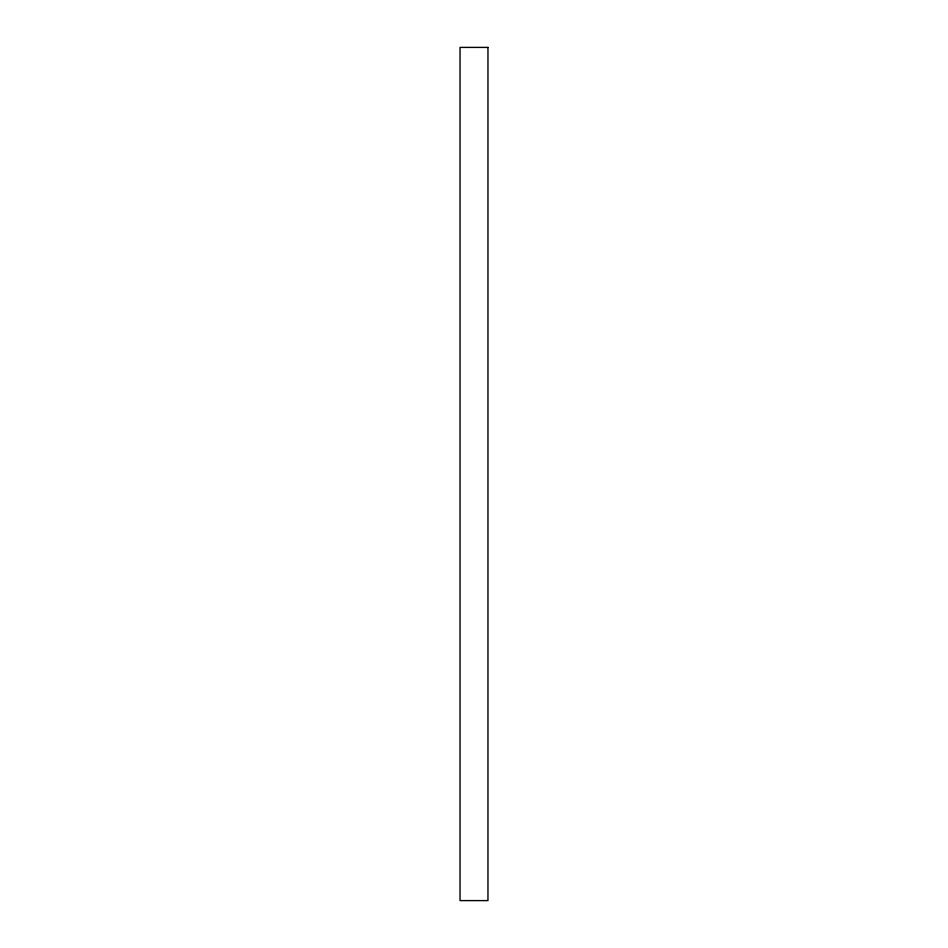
<?xml version="1.0" encoding="UTF-8"?>
<svg xmlns="http://www.w3.org/2000/svg" width="948" height="948" viewBox="0 0 948 948"><rect width="100%" height="100%" fill="white"/><g stroke="black" fill="none" stroke-linecap="round" stroke-linejoin="round"><path stroke-width="1.42" d="M487.959 47.4L460.041 47.4L460.041 900.6L487.959 900.6L487.959 47.4"/></g></svg>
